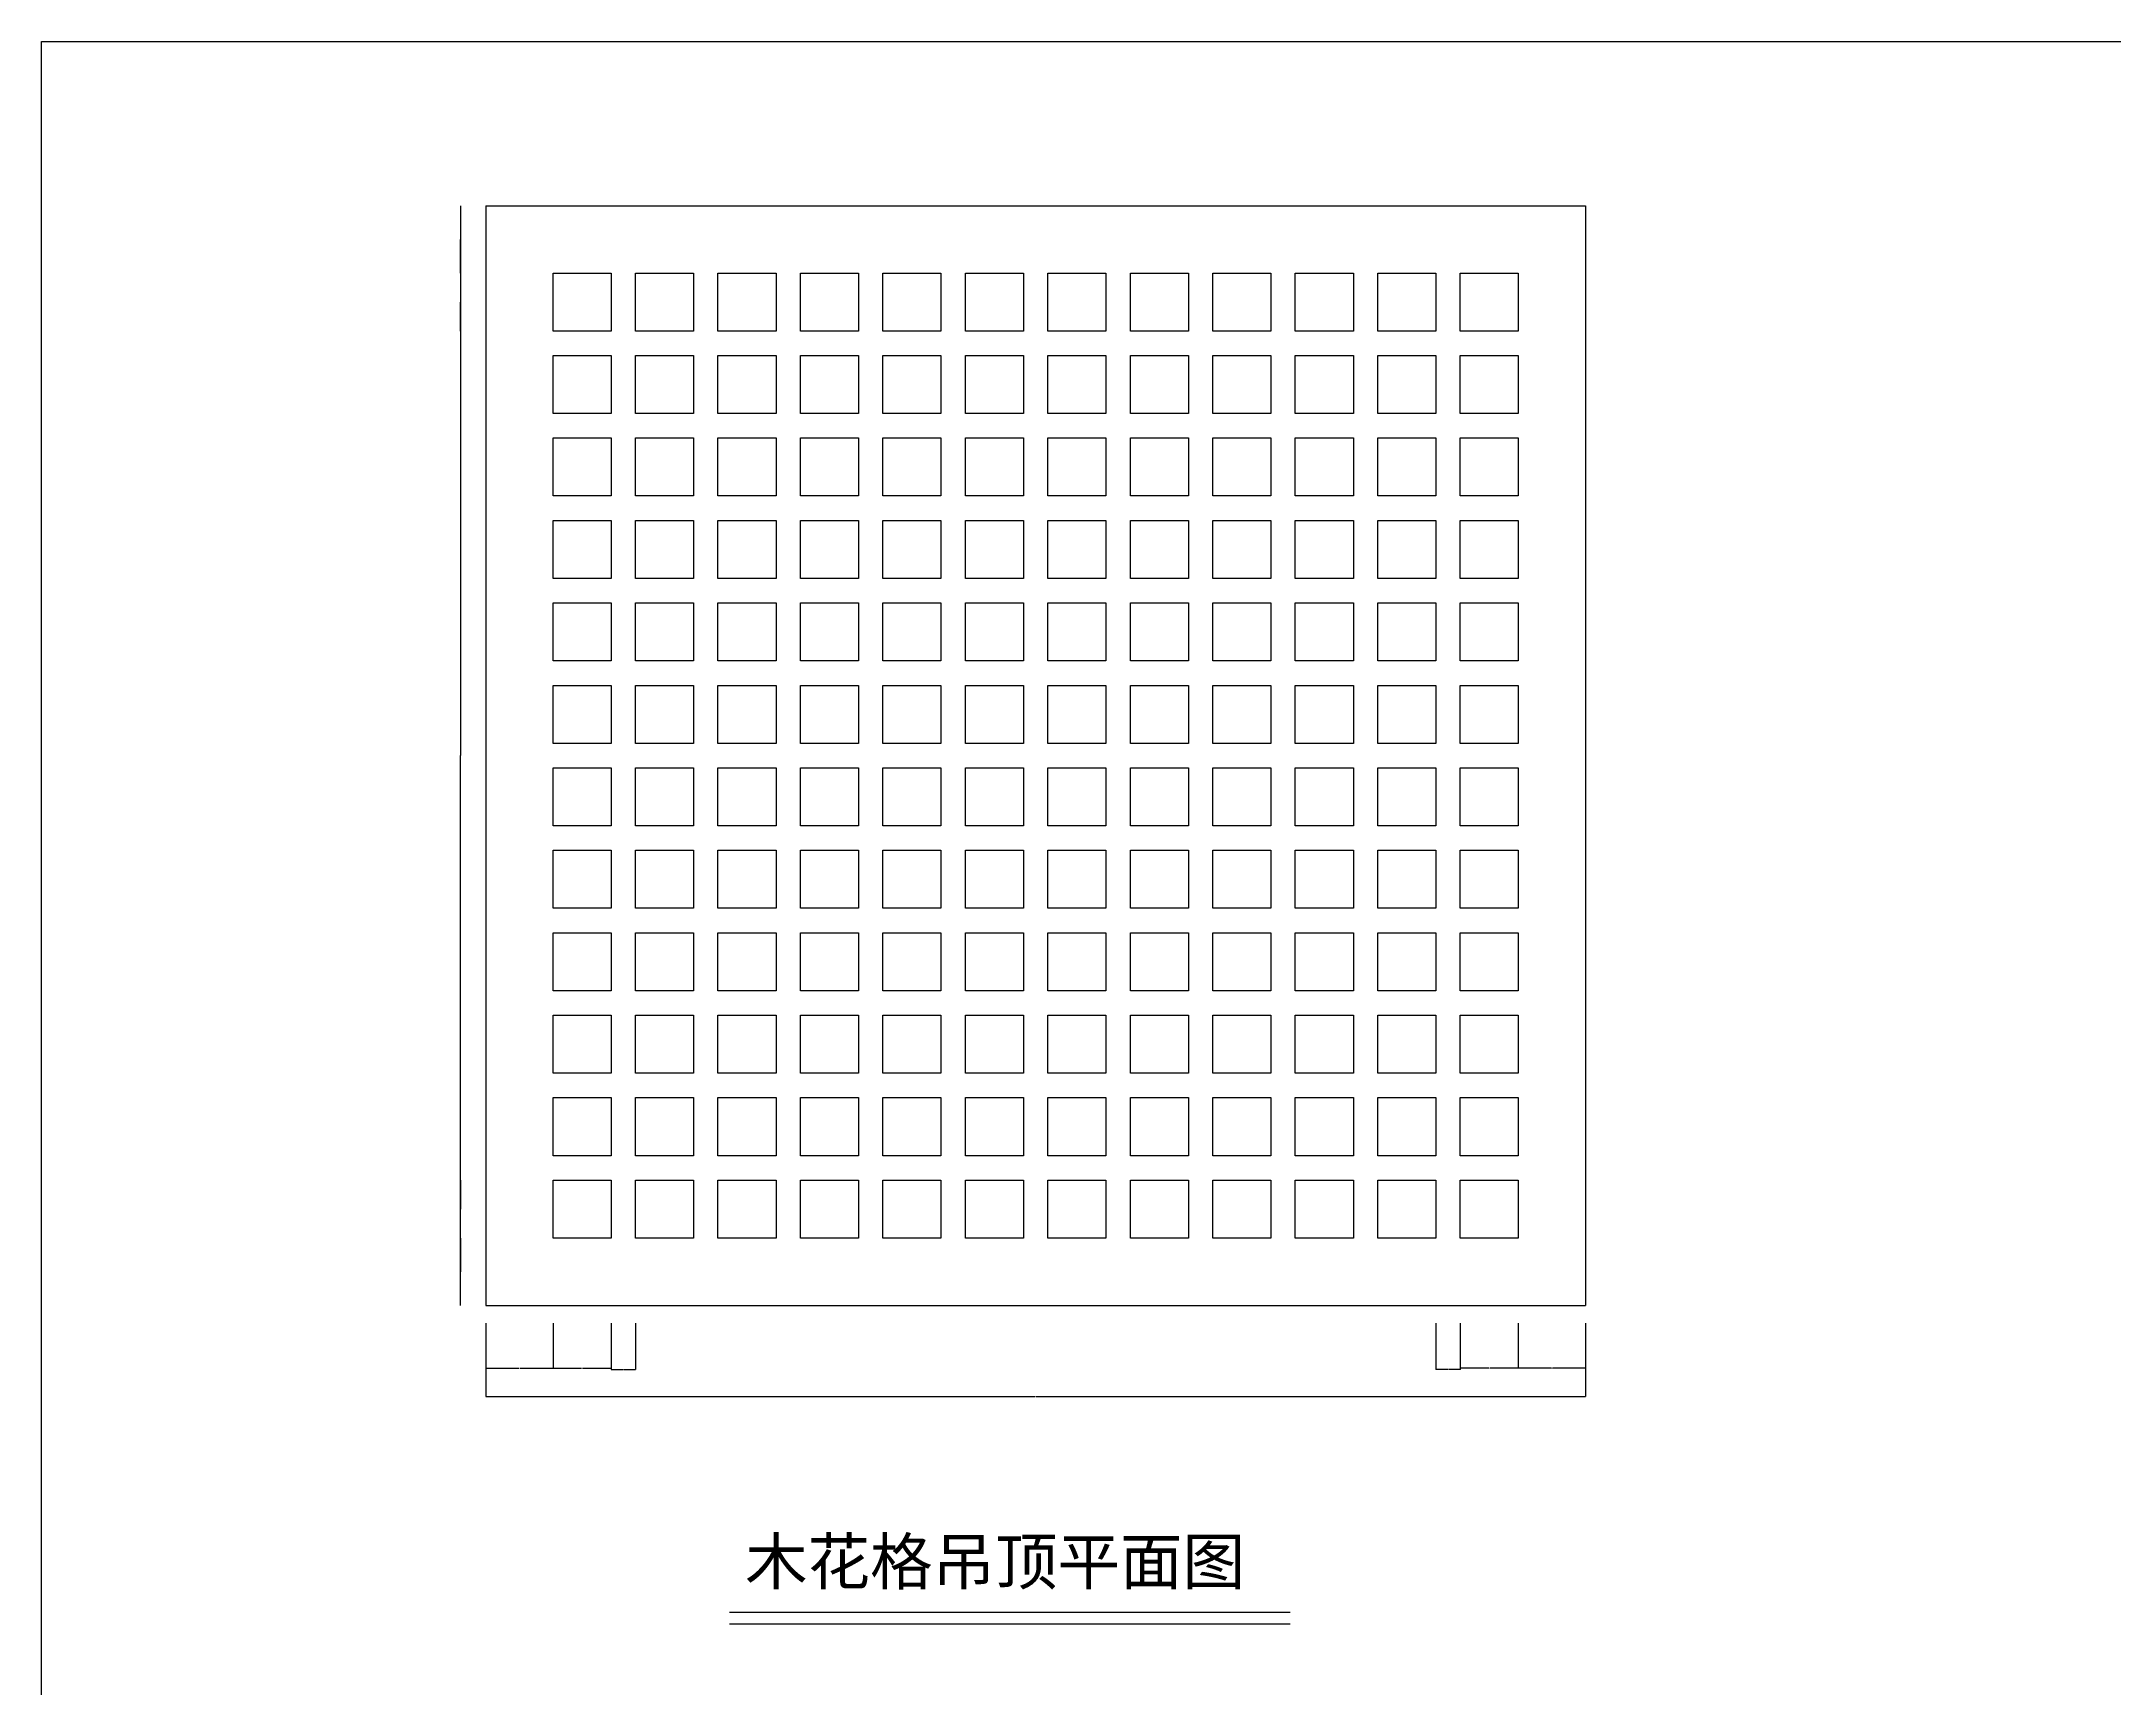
# Model space of a CAD drawing. Header units: metres. Extents: x 332573 to 353486, y 112186 to 122972.
# Drawn here: x 332573 to 339360, y 117579 to 122972 of the extents above; entities that cross this region are included whole.
import ezdxf

# ---------------------------------------------------------------- set-up
doc = ezdxf.new("R2010")
doc.units = ezdxf.units.M
for name, color, linetype in [('20', 1, 'Continuous'), ('4', 3, 'Continuous'), ('8', 7, 'Continuous'), ('FRAME', 5, 'Continuous'), ('及细', 8, 'Continuous')]:
    doc.layers.add(name, color=color, linetype=linetype)
doc.dimstyles.get("Standard").update_dxf_attribs({"dimtxt": 2.5, "dimasz": 2.5, "dimexe": 1.25, "dimexo": 0.625, "dimtad": 1, "dimcen": 2.5, "dimazin": 3, "dimtfac": 1, "dimtmove": 0, "dimatfit": 3})

# ---------------------------------------------------------------- blocks, each defined once
blk = doc.blocks.new('_CLOSEDFILLED')
at = {"color": 0, "linetype": 'BYBLOCK'}
blk.add_solid([(-1, 0), (0, 0), (-1, 0)], dxfattribs=at)
blk = doc.blocks.new('*D39')
for p, q in [((334027.74, 118775.37), (334027.74, 118627.36)), ((334247.74, 118775.37), (334247.74, 118627.36)), ((334027.99, 118627.36), (334136.24, 118627.36)), ((334139.24, 118627.36), (334247.49, 118627.36))]:
    blk.add_line(p, q)
at = {"layer": 'Defpoints'}
for p in [(334027.74, 118775.37), (334247.74, 118775.37), (334027.74, 118627.36)]:
    blk.add_point(p, dxfattribs=at)
at = {"layer": '8', "xscale": 0.25, "yscale": 0.25, "rotation": 180}
blk.add_blockref('_CLOSEDFILLED', (334027.74, 118627.36), dxfattribs=at)
at = {"layer": '8', "xscale": 0.25, "yscale": 0.25}
blk.add_blockref('_CLOSEDFILLED', (334247.74, 118627.36), dxfattribs=at)
at = {"layer": '8', "insert": (334137.74, 118627.36), "char_height": 1, "attachment_point": 5}
blk.add_mtext('220', dxfattribs=at)
blk = doc.blocks.new('*D40')
for p, q in [((334247.74, 118775.37), (334247.74, 118627.36)), ((334437.74, 118775.37), (334437.74, 118627.36)), ((334247.99, 118627.36), (334341.24, 118627.36)), ((334344.24, 118627.36), (334437.49, 118627.36))]:
    blk.add_line(p, q)
at = {"layer": 'Defpoints'}
for p in [(334247.74, 118775.37), (334437.74, 118775.37), (334247.74, 118627.36)]:
    blk.add_point(p, dxfattribs=at)
at = {"layer": '8', "xscale": 0.25, "yscale": 0.25, "rotation": 180}
blk.add_blockref('_CLOSEDFILLED', (334247.74, 118627.36), dxfattribs=at)
at = {"layer": '8', "xscale": 0.25, "yscale": 0.25}
blk.add_blockref('_CLOSEDFILLED', (334437.74, 118627.36), dxfattribs=at)
at = {"layer": '8', "insert": (334342.74, 118627.36), "char_height": 1, "attachment_point": 5}
blk.add_mtext('190', dxfattribs=at)
blk = doc.blocks.new('*D41')
for p, q in [((334437.74, 118775.37), (334437.74, 118623.35)), ((334517.74, 118775.37), (334517.74, 118623.35)), ((334437.99, 118623.35), (334476.74, 118623.35)), ((334478.74, 118623.35), (334517.49, 118623.35))]:
    blk.add_line(p, q)
at = {"layer": 'Defpoints'}
for p in [(334437.74, 118775.37), (334517.74, 118775.37), (334437.74, 118623.35)]:
    blk.add_point(p, dxfattribs=at)
at = {"layer": '8', "xscale": 0.25, "yscale": 0.25, "rotation": 180}
blk.add_blockref('_CLOSEDFILLED', (334437.74, 118623.35), dxfattribs=at)
at = {"layer": '8', "xscale": 0.25, "yscale": 0.25}
blk.add_blockref('_CLOSEDFILLED', (334517.74, 118623.35), dxfattribs=at)
at = {"layer": '8', "insert": (334477.74, 118623.35), "char_height": 1, "attachment_point": 5}
blk.add_mtext('80', dxfattribs=at)
blk = doc.blocks.new('*D42')
for p, q in [((337137.74, 118775.37), (337137.74, 118623.35)), ((337217.74, 118775.37), (337217.74, 118623.35)), ((337176.74, 118623.35), (337137.49, 118623.35)), ((337217.99, 118623.35), (337178.74, 118623.35))]:
    blk.add_line(p, q)
at = {"layer": 'Defpoints'}
for p in [(337137.74, 118775.37), (337217.74, 118775.37), (337217.74, 118623.35)]:
    blk.add_point(p, dxfattribs=at)
at = {"layer": '8', "xscale": 0.25, "yscale": 0.25}
blk.add_blockref('_CLOSEDFILLED', (337137.74, 118623.35), dxfattribs=at)
at = {"layer": '8', "xscale": 0.25, "yscale": 0.25, "rotation": 180}
blk.add_blockref('_CLOSEDFILLED', (337217.74, 118623.35), dxfattribs=at)
at = {"layer": '8', "insert": (337177.74, 118623.35), "char_height": 1, "attachment_point": 5}
blk.add_mtext('80', dxfattribs=at)
blk = doc.blocks.new('*D43')
for p, q in [((337217.74, 118775.37), (337217.74, 118627.36)), ((337407.74, 118775.37), (337407.74, 118627.36)), ((337311.24, 118627.36), (337217.49, 118627.36)), ((337407.99, 118627.36), (337314.24, 118627.36))]:
    blk.add_line(p, q)
at = {"layer": 'Defpoints'}
for p in [(337217.74, 118775.37), (337407.74, 118775.37), (337407.74, 118627.36)]:
    blk.add_point(p, dxfattribs=at)
at = {"layer": '8', "xscale": 0.25, "yscale": 0.25}
blk.add_blockref('_CLOSEDFILLED', (337217.74, 118627.36), dxfattribs=at)
at = {"layer": '8', "xscale": 0.25, "yscale": 0.25, "rotation": 180}
blk.add_blockref('_CLOSEDFILLED', (337407.74, 118627.36), dxfattribs=at)
at = {"layer": '8', "insert": (337312.74, 118627.36), "char_height": 1, "attachment_point": 5}
blk.add_mtext('190', dxfattribs=at)
blk = doc.blocks.new('*D44')
for p, q in [((337407.74, 118775.37), (337407.74, 118627.36)), ((337627.74, 118775.37), (337627.74, 118627.36)), ((337516.24, 118627.36), (337407.49, 118627.36)), ((337627.99, 118627.36), (337519.24, 118627.36))]:
    blk.add_line(p, q)
at = {"layer": 'Defpoints'}
for p in [(337407.74, 118775.37), (337627.74, 118775.37), (337627.74, 118627.36)]:
    blk.add_point(p, dxfattribs=at)
at = {"layer": '8', "xscale": 0.25, "yscale": 0.25}
blk.add_blockref('_CLOSEDFILLED', (337407.74, 118627.36), dxfattribs=at)
at = {"layer": '8', "xscale": 0.25, "yscale": 0.25, "rotation": 180}
blk.add_blockref('_CLOSEDFILLED', (337627.74, 118627.36), dxfattribs=at)
at = {"layer": '8', "insert": (337517.74, 118627.36), "char_height": 1, "attachment_point": 5}
blk.add_mtext('220', dxfattribs=at)
blk = doc.blocks.new('*D45')
for p, q in [((334027.74, 118775.37), (334027.74, 118535.24)), ((337627.74, 118775.37), (337627.74, 118535.24)), ((334027.99, 118535.24), (335825.74, 118535.24)), ((335829.74, 118535.24), (337627.49, 118535.24))]:
    blk.add_line(p, q)
at = {"layer": 'Defpoints'}
for p in [(334027.74, 118775.37), (337627.74, 118775.37), (334027.74, 118535.24)]:
    blk.add_point(p, dxfattribs=at)
at = {"layer": '8', "xscale": 0.25, "yscale": 0.25, "rotation": 180}
blk.add_blockref('_CLOSEDFILLED', (334027.74, 118535.24), dxfattribs=at)
at = {"layer": '8', "xscale": 0.25, "yscale": 0.25}
blk.add_blockref('_CLOSEDFILLED', (337627.74, 118535.24), dxfattribs=at)
at = {"layer": '8', "insert": (335827.74, 118535.24), "char_height": 1, "attachment_point": 5}
blk.add_mtext('3600', dxfattribs=at)
blk = doc.blocks.new('*D46')
for p, q in [((333944.5, 119053.43), (333944.5, 118943.43)), ((333944.25, 118943.43), (333944, 118943.43)), ((333944.5, 118833.43), (333944.5, 118943.43)), ((333944.5, 118943.43), (333944.5, 118943.43)), ((333944.75, 118943.43), (333945, 118943.43))]:
    blk.add_line(p, q)
at = {"layer": 'Defpoints'}
for p in [(333944.5, 119053.43), (333944.5, 118943.43), (333944.5, 118833.43)]:
    blk.add_point(p, dxfattribs=at)
at = {"layer": '8', "xscale": 0.25, "yscale": 0.25}
blk.add_blockref('_CLOSEDFILLED', (333944.5, 118943.43), dxfattribs=at)
at = {"layer": '8', "xscale": 0.25, "yscale": 0.25, "rotation": 180}
blk.add_blockref('_CLOSEDFILLED', (333944.5, 118943.43), dxfattribs=at)
at = {"layer": '8', "insert": (333944.5, 118944.555), "char_height": 1, "attachment_point": 5}
blk.add_mtext('0', dxfattribs=at)
blk = doc.blocks.new('*D47')
for p, q in [((333944.5, 119243.43), (333944.5, 119148.43)), ((333944.25, 119148.43), (333944, 119148.43)), ((333944.5, 119053.43), (333944.5, 119148.43)), ((333944.5, 119148.43), (333944.5, 119148.43)), ((333944.75, 119148.43), (333945, 119148.43))]:
    blk.add_line(p, q)
at = {"layer": 'Defpoints'}
for p in [(333944.5, 119243.43), (333944.5, 119148.43), (333944.5, 119053.43)]:
    blk.add_point(p, dxfattribs=at)
at = {"layer": '8', "xscale": 0.25, "yscale": 0.25}
blk.add_blockref('_CLOSEDFILLED', (333944.5, 119148.43), dxfattribs=at)
at = {"layer": '8', "xscale": 0.25, "yscale": 0.25, "rotation": 180}
blk.add_blockref('_CLOSEDFILLED', (333944.5, 119148.43), dxfattribs=at)
at = {"layer": '8', "insert": (333944.5, 119149.555), "char_height": 1, "attachment_point": 5}
blk.add_mtext('0', dxfattribs=at)
blk = doc.blocks.new('*D48')
for p, q in [((333944.25, 119393.25), (333944, 119393.25)), ((333944.5, 119243.43), (333944.5, 119393.25)), ((333944.5, 119323.43), (333944.5, 119393.25)), ((333944.5, 119393.25), (333944.5, 119393.25)), ((333944.75, 119393.25), (333945, 119393.25))]:
    blk.add_line(p, q)
at = {"layer": 'Defpoints'}
for p in [(333944.5, 119393.25), (333944.5, 119323.43), (333944.5, 119243.43)]:
    blk.add_point(p, dxfattribs=at)
at = {"layer": '8', "xscale": 0.25, "yscale": 0.25}
blk.add_blockref('_CLOSEDFILLED', (333944.5, 119393.25), dxfattribs=at)
at = {"layer": '8', "xscale": 0.25, "yscale": 0.25, "rotation": 180}
blk.add_blockref('_CLOSEDFILLED', (333944.5, 119393.25), dxfattribs=at)
at = {"layer": '8', "insert": (333944.5, 119394.375), "char_height": 1, "attachment_point": 5}
blk.add_mtext('0', dxfattribs=at)
blk = doc.blocks.new('*D49')
for p, q in [((333944.5, 122023.43), (333944.5, 121873.6)), ((333944.5, 121943.43), (333944.5, 121873.6)), ((333944.25, 121873.6), (333944, 121873.6)), ((333944.5, 121873.6), (333944.5, 121873.6)), ((333944.75, 121873.6), (333945, 121873.6))]:
    blk.add_line(p, q)
at = {"layer": 'Defpoints'}
for p in [(333944.5, 122023.43), (333944.5, 121943.43), (333944.5, 121873.6)]:
    blk.add_point(p, dxfattribs=at)
at = {"layer": '8', "xscale": 0.25, "yscale": 0.25}
blk.add_blockref('_CLOSEDFILLED', (333944.5, 121873.6), dxfattribs=at)
at = {"layer": '8', "xscale": 0.25, "yscale": 0.25, "rotation": 180}
blk.add_blockref('_CLOSEDFILLED', (333944.5, 121873.6), dxfattribs=at)
at = {"layer": '8', "insert": (333944.5, 121874.725), "char_height": 1, "attachment_point": 5}
blk.add_mtext('0', dxfattribs=at)
blk = doc.blocks.new('*D50')
for p, q in [((333944.5, 122213.43), (333944.5, 122118.43)), ((333944.25, 122118.43), (333944, 122118.43)), ((333944.5, 122023.43), (333944.5, 122118.43)), ((333944.5, 122118.43), (333944.5, 122118.43)), ((333944.75, 122118.43), (333945, 122118.43))]:
    blk.add_line(p, q)
at = {"layer": 'Defpoints'}
for p in [(333944.5, 122213.43), (333944.5, 122118.43), (333944.5, 122023.43)]:
    blk.add_point(p, dxfattribs=at)
at = {"layer": '8', "xscale": 0.25, "yscale": 0.25}
blk.add_blockref('_CLOSEDFILLED', (333944.5, 122118.43), dxfattribs=at)
at = {"layer": '8', "xscale": 0.25, "yscale": 0.25, "rotation": 180}
blk.add_blockref('_CLOSEDFILLED', (333944.5, 122118.43), dxfattribs=at)
at = {"layer": '8', "insert": (333944.5, 122119.555), "char_height": 1, "attachment_point": 5}
blk.add_mtext('0', dxfattribs=at)
blk = doc.blocks.new('*D51')
for p, q in [((333944.5, 122433.43), (333944.5, 122323.43)), ((333944.25, 122323.43), (333944, 122323.43)), ((333944.5, 122213.43), (333944.5, 122323.43)), ((333944.5, 122323.43), (333944.5, 122323.43)), ((333944.75, 122323.43), (333945, 122323.43))]:
    blk.add_line(p, q)
at = {"layer": 'Defpoints'}
for p in [(333944.5, 122433.43), (333944.5, 122323.43), (333944.5, 122213.43)]:
    blk.add_point(p, dxfattribs=at)
at = {"layer": '8', "xscale": 0.25, "yscale": 0.25}
blk.add_blockref('_CLOSEDFILLED', (333944.5, 122323.43), dxfattribs=at)
at = {"layer": '8', "xscale": 0.25, "yscale": 0.25, "rotation": 180}
blk.add_blockref('_CLOSEDFILLED', (333944.5, 122323.43), dxfattribs=at)
at = {"layer": '8', "insert": (333944.5, 122324.555), "char_height": 1, "attachment_point": 5}
blk.add_mtext('0', dxfattribs=at)
blk = doc.blocks.new('*D52')
for p, q in [((333944.5, 122433.42), (333944.5, 120633.43)), ((333944.25, 120633.43), (333944, 120633.43)), ((333944.5, 120633.43), (333944.51, 120633.43)), ((333944.51, 118833.43), (333944.51, 120633.43)), ((333944.76, 120633.43), (333945.01, 120633.43))]:
    blk.add_line(p, q)
at = {"layer": 'Defpoints'}
for p in [(333944.5, 122433.42), (333944.5, 120633.43), (333944.51, 118833.43)]:
    blk.add_point(p, dxfattribs=at)
at = {"layer": '8', "xscale": 0.25, "yscale": 0.25}
blk.add_blockref('_CLOSEDFILLED', (333944.5, 120633.43), dxfattribs=at)
at = {"layer": '8', "xscale": 0.25, "yscale": 0.25, "rotation": 180}
blk.add_blockref('_CLOSEDFILLED', (333944.51, 120633.43), dxfattribs=at)
at = {"layer": '8', "insert": (333944.505, 120634.555), "char_height": 1, "attachment_point": 5}
blk.add_mtext('0,01', dxfattribs=at)

msp = doc.modelspace()

# ---------------------------------------------------------------- linework, layer by layer
at = {"layer": '20'}
msp.add_line((334825.68, 117790.36), (336660.84, 117790.36), dxfattribs=at)
msp.add_lwpolyline([(334825.68, 117829.36), (336660.84, 117829.36)], dxfattribs=at)
at = {"layer": '4'}
for p, q in [((334027.74, 122433.43), (337627.74, 122433.43)), ((334027.74, 122433.43), (337627.74, 122433.43)), ((334027.74, 122433.43), (334027.74, 118833.43)), ((337627.74, 122433.43), (337627.74, 118833.43)), ((334027.74, 118833.43), (337627.74, 118833.43))]:
    msp.add_line(p, q, dxfattribs=at)
at = {"layer": 'FRAME'}
for points in [[(332573.09, 122971.66), (346145.99, 122971.66), (346145.99, 112185.84)], [(346145.99, 112185.84), (332573.09, 112185.84), (332573.09, 122971.66)]]:
    msp.add_lwpolyline(points, dxfattribs=at)
at = {"layer": '及细'}
for points in [[(334437.74, 122023.43), (334247.74, 122023.43), (334247.74, 122213.43), (334437.74, 122213.43)], [(334707.74, 122023.43), (334517.74, 122023.43), (334517.74, 122213.43), (334707.74, 122213.43)], [(334977.74, 122023.43), (334787.74, 122023.43), (334787.74, 122213.43), (334977.74, 122213.43)], [(335247.74, 122023.43), (335057.74, 122023.43), (335057.74, 122213.43), (335247.74, 122213.43)], [(335517.74, 122023.43), (335327.74, 122023.43), (335327.74, 122213.43), (335517.74, 122213.43)], [(335787.74, 122023.43), (335597.74, 122023.43), (335597.74, 122213.43), (335787.74, 122213.43)], [(336057.74, 122023.43), (335867.74, 122023.43), (335867.74, 122213.43), (336057.74, 122213.43)], [(336327.74, 122023.43), (336137.74, 122023.43), (336137.74, 122213.43), (336327.74, 122213.43)], [(336597.74, 122023.43), (336407.74, 122023.43), (336407.74, 122213.43), (336597.74, 122213.43)], [(336867.74, 122023.43), (336677.74, 122023.43), (336677.74, 122213.43), (336867.74, 122213.43)], [(337137.74, 122023.43), (336947.74, 122023.43), (336947.74, 122213.43), (337137.74, 122213.43)], [(337407.74, 122023.43), (337217.74, 122023.43), (337217.74, 122213.43), (337407.74, 122213.43)], [(334437.74, 121753.43), (334247.74, 121753.43), (334247.74, 121943.43), (334437.74, 121943.43)], [(334707.74, 121753.43), (334517.74, 121753.43), (334517.74, 121943.43), (334707.74, 121943.43)], [(334977.74, 121753.43), (334787.74, 121753.43), (334787.74, 121943.43), (334977.74, 121943.43)], [(335247.74, 121753.43), (335057.74, 121753.43), (335057.74, 121943.43), (335247.74, 121943.43)], [(335517.74, 121753.43), (335327.74, 121753.43), (335327.74, 121943.43), (335517.74, 121943.43)], [(335787.74, 121753.43), (335597.74, 121753.43), (335597.74, 121943.43), (335787.74, 121943.43)], [(336057.74, 121753.43), (335867.74, 121753.43), (335867.74, 121943.43), (336057.74, 121943.43)], [(336327.74, 121753.43), (336137.74, 121753.43), (336137.74, 121943.43), (336327.74, 121943.43)], [(336597.74, 121753.43), (336407.74, 121753.43), (336407.74, 121943.43), (336597.74, 121943.43)], [(336867.74, 121753.43), (336677.74, 121753.43), (336677.74, 121943.43), (336867.74, 121943.43)], [(337137.74, 121753.43), (336947.74, 121753.43), (336947.74, 121943.43), (337137.74, 121943.43)], [(337407.74, 121753.43), (337217.74, 121753.43), (337217.74, 121943.43), (337407.74, 121943.43)], [(334437.74, 121483.43), (334247.74, 121483.43), (334247.74, 121673.43), (334437.74, 121673.43)], [(334707.74, 121483.43), (334517.74, 121483.43), (334517.74, 121673.43), (334707.74, 121673.43)], [(334977.74, 121483.43), (334787.74, 121483.43), (334787.74, 121673.43), (334977.74, 121673.43)], [(335247.74, 121483.43), (335057.74, 121483.43), (335057.74, 121673.43), (335247.74, 121673.43)], [(335517.74, 121483.43), (335327.74, 121483.43), (335327.74, 121673.43), (335517.74, 121673.43)], [(335787.74, 121483.43), (335597.74, 121483.43), (335597.74, 121673.43), (335787.74, 121673.43)], [(336057.74, 121483.43), (335867.74, 121483.43), (335867.74, 121673.43), (336057.74, 121673.43)], [(336327.74, 121483.43), (336137.74, 121483.43), (336137.74, 121673.43), (336327.74, 121673.43)], [(336597.74, 121483.43), (336407.74, 121483.43), (336407.74, 121673.43), (336597.74, 121673.43)], [(336867.74, 121483.43), (336677.74, 121483.43), (336677.74, 121673.43), (336867.74, 121673.43)], [(337137.74, 121483.43), (336947.74, 121483.43), (336947.74, 121673.43), (337137.74, 121673.43)], [(337407.74, 121483.43), (337217.74, 121483.43), (337217.74, 121673.43), (337407.74, 121673.43)], [(334437.74, 121213.43), (334247.74, 121213.43), (334247.74, 121403.43), (334437.74, 121403.43)], [(334707.74, 121213.43), (334517.74, 121213.43), (334517.74, 121403.43), (334707.74, 121403.43)], [(334977.74, 121213.43), (334787.74, 121213.43), (334787.74, 121403.43), (334977.74, 121403.43)], [(335247.74, 121213.43), (335057.74, 121213.43), (335057.74, 121403.43), (335247.74, 121403.43)], [(335517.74, 121213.43), (335327.74, 121213.43), (335327.74, 121403.43), (335517.74, 121403.43)], [(335787.74, 121213.43), (335597.74, 121213.43), (335597.74, 121403.43), (335787.74, 121403.43)], [(336057.74, 121213.43), (335867.74, 121213.43), (335867.74, 121403.43), (336057.74, 121403.43)], [(336327.74, 121213.43), (336137.74, 121213.43), (336137.74, 121403.43), (336327.74, 121403.43)], [(336597.74, 121213.43), (336407.74, 121213.43), (336407.74, 121403.43), (336597.74, 121403.43)], [(336867.74, 121213.43), (336677.74, 121213.43), (336677.74, 121403.43), (336867.74, 121403.43)], [(337137.74, 121213.43), (336947.74, 121213.43), (336947.74, 121403.43), (337137.74, 121403.43)], [(337407.74, 121213.43), (337217.74, 121213.43), (337217.74, 121403.43), (337407.74, 121403.43)], [(334437.74, 120943.43), (334247.74, 120943.43), (334247.74, 121133.43), (334437.74, 121133.43)], [(334707.74, 120943.43), (334517.74, 120943.43), (334517.74, 121133.43), (334707.74, 121133.43)], [(334977.74, 120943.43), (334787.74, 120943.43), (334787.74, 121133.43), (334977.74, 121133.43)], [(335247.74, 120943.43), (335057.74, 120943.43), (335057.74, 121133.43), (335247.74, 121133.43)], [(335517.74, 120943.43), (335327.74, 120943.43), (335327.74, 121133.43), (335517.74, 121133.43)], [(335787.74, 120943.43), (335597.74, 120943.43), (335597.74, 121133.43), (335787.74, 121133.43)], [(336057.74, 120943.43), (335867.74, 120943.43), (335867.74, 121133.43), (336057.74, 121133.43)], [(336327.74, 120943.43), (336137.74, 120943.43), (336137.74, 121133.43), (336327.74, 121133.43)], [(336597.74, 120943.43), (336407.74, 120943.43), (336407.74, 121133.43), (336597.74, 121133.43)], [(336867.74, 120943.43), (336677.74, 120943.43), (336677.74, 121133.43), (336867.74, 121133.43)], [(337137.74, 120943.43), (336947.74, 120943.43), (336947.74, 121133.43), (337137.74, 121133.43)], [(337407.74, 120943.43), (337217.74, 120943.43), (337217.74, 121133.43), (337407.74, 121133.43)], [(334437.74, 120673.43), (334247.74, 120673.43), (334247.74, 120863.43), (334437.74, 120863.43)], [(334707.74, 120673.43), (334517.74, 120673.43), (334517.74, 120863.43), (334707.74, 120863.43)], [(334977.74, 120673.43), (334787.74, 120673.43), (334787.74, 120863.43), (334977.74, 120863.43)], [(335247.74, 120673.43), (335057.74, 120673.43), (335057.74, 120863.43), (335247.74, 120863.43)], [(335517.74, 120673.43), (335327.74, 120673.43), (335327.74, 120863.43), (335517.74, 120863.43)], [(335787.74, 120673.43), (335597.74, 120673.43), (335597.74, 120863.43), (335787.74, 120863.43)], [(336057.74, 120673.43), (335867.74, 120673.43), (335867.74, 120863.43), (336057.74, 120863.43)], [(336327.74, 120673.43), (336137.74, 120673.43), (336137.74, 120863.43), (336327.74, 120863.43)], [(336597.74, 120673.43), (336407.74, 120673.43), (336407.74, 120863.43), (336597.74, 120863.43)], [(336867.74, 120673.43), (336677.74, 120673.43), (336677.74, 120863.43), (336867.74, 120863.43)], [(337137.74, 120673.43), (336947.74, 120673.43), (336947.74, 120863.43), (337137.74, 120863.43)], [(337407.74, 120673.43), (337217.74, 120673.43), (337217.74, 120863.43), (337407.74, 120863.43)], [(334437.74, 120403.43), (334247.74, 120403.43), (334247.74, 120593.43), (334437.74, 120593.43)], [(334707.74, 120403.43), (334517.74, 120403.43), (334517.74, 120593.43), (334707.74, 120593.43)], [(334977.74, 120403.43), (334787.74, 120403.43), (334787.74, 120593.43), (334977.74, 120593.43)], [(335247.74, 120403.43), (335057.74, 120403.43), (335057.74, 120593.43), (335247.74, 120593.43)], [(335517.74, 120403.43), (335327.74, 120403.43), (335327.74, 120593.43), (335517.74, 120593.43)], [(335787.74, 120403.43), (335597.74, 120403.43), (335597.74, 120593.43), (335787.74, 120593.43)], [(336057.74, 120403.43), (335867.74, 120403.43), (335867.74, 120593.43), (336057.74, 120593.43)], [(336327.74, 120403.43), (336137.74, 120403.43), (336137.74, 120593.43), (336327.74, 120593.43)], [(336597.74, 120403.43), (336407.74, 120403.43), (336407.74, 120593.43), (336597.74, 120593.43)], [(336867.74, 120403.43), (336677.74, 120403.43), (336677.74, 120593.43), (336867.74, 120593.43)], [(337137.74, 120403.43), (336947.74, 120403.43), (336947.74, 120593.43), (337137.74, 120593.43)], [(337407.74, 120403.43), (337217.74, 120403.43), (337217.74, 120593.43), (337407.74, 120593.43)], [(334437.74, 120133.43), (334247.74, 120133.43), (334247.74, 120323.43), (334437.74, 120323.43)], [(334707.74, 120133.43), (334517.74, 120133.43), (334517.74, 120323.43), (334707.74, 120323.43)], [(334977.74, 120133.43), (334787.74, 120133.43), (334787.74, 120323.43), (334977.74, 120323.43)], [(335247.74, 120133.43), (335057.74, 120133.43), (335057.74, 120323.43), (335247.74, 120323.43)], [(335517.74, 120133.43), (335327.74, 120133.43), (335327.74, 120323.43), (335517.74, 120323.43)], [(335787.74, 120133.43), (335597.74, 120133.43), (335597.74, 120323.43), (335787.74, 120323.43)], [(336057.74, 120133.43), (335867.74, 120133.43), (335867.74, 120323.43), (336057.74, 120323.43)], [(336327.74, 120133.43), (336137.74, 120133.43), (336137.74, 120323.43), (336327.74, 120323.43)], [(336597.74, 120133.43), (336407.74, 120133.43), (336407.74, 120323.43), (336597.74, 120323.43)], [(336867.74, 120133.43), (336677.74, 120133.43), (336677.74, 120323.43), (336867.74, 120323.43)], [(337137.74, 120133.43), (336947.74, 120133.43), (336947.74, 120323.43), (337137.74, 120323.43)], [(337407.74, 120133.43), (337217.74, 120133.43), (337217.74, 120323.43), (337407.74, 120323.43)], [(334437.74, 119863.43), (334247.74, 119863.43), (334247.74, 120053.43), (334437.74, 120053.43)], [(334707.74, 119863.43), (334517.74, 119863.43), (334517.74, 120053.43), (334707.74, 120053.43)], [(334977.74, 119863.43), (334787.74, 119863.43), (334787.74, 120053.43), (334977.74, 120053.43)], [(335247.74, 119863.43), (335057.74, 119863.43), (335057.74, 120053.43), (335247.74, 120053.43)], [(335517.74, 119863.43), (335327.74, 119863.43), (335327.74, 120053.43), (335517.74, 120053.43)], [(335787.74, 119863.43), (335597.74, 119863.43), (335597.74, 120053.43), (335787.74, 120053.43)], [(336057.74, 119863.43), (335867.74, 119863.43), (335867.74, 120053.43), (336057.74, 120053.43)], [(336327.74, 119863.43), (336137.74, 119863.43), (336137.74, 120053.43), (336327.74, 120053.43)], [(336597.74, 119863.43), (336407.74, 119863.43), (336407.74, 120053.43), (336597.74, 120053.43)], [(336867.74, 119863.43), (336677.74, 119863.43), (336677.74, 120053.43), (336867.74, 120053.43)], [(337137.74, 119863.43), (336947.74, 119863.43), (336947.74, 120053.43), (337137.74, 120053.43)], [(337407.74, 119863.43), (337217.74, 119863.43), (337217.74, 120053.43), (337407.74, 120053.43)], [(334437.74, 119593.43), (334247.74, 119593.43), (334247.74, 119783.43), (334437.74, 119783.43)], [(334707.74, 119593.43), (334517.74, 119593.43), (334517.74, 119783.43), (334707.74, 119783.43)], [(334977.74, 119593.43), (334787.74, 119593.43), (334787.74, 119783.43), (334977.74, 119783.43)], [(335247.74, 119593.43), (335057.74, 119593.43), (335057.74, 119783.43), (335247.74, 119783.43)], [(335517.74, 119593.43), (335327.74, 119593.43), (335327.74, 119783.43), (335517.74, 119783.43)], [(335787.74, 119593.43), (335597.74, 119593.43), (335597.74, 119783.43), (335787.74, 119783.43)], [(336057.74, 119593.43), (335867.74, 119593.43), (335867.74, 119783.43), (336057.74, 119783.43)], [(336327.74, 119593.43), (336137.74, 119593.43), (336137.74, 119783.43), (336327.74, 119783.43)], [(336597.74, 119593.43), (336407.74, 119593.43), (336407.74, 119783.43), (336597.74, 119783.43)], [(336867.74, 119593.43), (336677.74, 119593.43), (336677.74, 119783.43), (336867.74, 119783.43)], [(337137.74, 119593.43), (336947.74, 119593.43), (336947.74, 119783.43), (337137.74, 119783.43)], [(337407.74, 119593.43), (337217.74, 119593.43), (337217.74, 119783.43), (337407.74, 119783.43)], [(334437.74, 119323.43), (334247.74, 119323.43), (334247.74, 119513.43), (334437.74, 119513.43)], [(334707.74, 119323.43), (334517.74, 119323.43), (334517.74, 119513.43), (334707.74, 119513.43)], [(334977.74, 119323.43), (334787.74, 119323.43), (334787.74, 119513.43), (334977.74, 119513.43)], [(335247.74, 119323.43), (335057.74, 119323.43), (335057.74, 119513.43), (335247.74, 119513.43)], [(335517.74, 119323.43), (335327.74, 119323.43), (335327.74, 119513.43), (335517.74, 119513.43)], [(335787.74, 119323.43), (335597.74, 119323.43), (335597.74, 119513.43), (335787.74, 119513.43)], [(336057.74, 119323.43), (335867.74, 119323.43), (335867.74, 119513.43), (336057.74, 119513.43)], [(336327.74, 119323.43), (336137.74, 119323.43), (336137.74, 119513.43), (336327.74, 119513.43)], [(336597.74, 119323.43), (336407.74, 119323.43), (336407.74, 119513.43), (336597.74, 119513.43)], [(336867.74, 119323.43), (336677.74, 119323.43), (336677.74, 119513.43), (336867.74, 119513.43)], [(337137.74, 119323.43), (336947.74, 119323.43), (336947.74, 119513.43), (337137.74, 119513.43)], [(337407.74, 119323.43), (337217.74, 119323.43), (337217.74, 119513.43), (337407.74, 119513.43)], [(334437.74, 119053.43), (334247.74, 119053.43), (334247.74, 119243.43), (334437.74, 119243.43)], [(334707.74, 119053.43), (334517.74, 119053.43), (334517.74, 119243.43), (334707.74, 119243.43)], [(334977.74, 119053.43), (334787.74, 119053.43), (334787.74, 119243.43), (334977.74, 119243.43)], [(335247.74, 119053.43), (335057.74, 119053.43), (335057.74, 119243.43), (335247.74, 119243.43)], [(335517.74, 119053.43), (335327.74, 119053.43), (335327.74, 119243.43), (335517.74, 119243.43)], [(335787.74, 119053.43), (335597.74, 119053.43), (335597.74, 119243.43), (335787.74, 119243.43)], [(336057.74, 119053.43), (335867.74, 119053.43), (335867.74, 119243.43), (336057.74, 119243.43)], [(336327.74, 119053.43), (336137.74, 119053.43), (336137.74, 119243.43), (336327.74, 119243.43)], [(336597.74, 119053.43), (336407.74, 119053.43), (336407.74, 119243.43), (336597.74, 119243.43)], [(336867.74, 119053.43), (336677.74, 119053.43), (336677.74, 119243.43), (336867.74, 119243.43)], [(337137.74, 119053.43), (336947.74, 119053.43), (336947.74, 119243.43), (337137.74, 119243.43)], [(337407.74, 119053.43), (337217.74, 119053.43), (337217.74, 119243.43), (337407.74, 119243.43)]]:
    msp.add_lwpolyline(points, close=True, dxfattribs=at)

# ---------------------------------------------------------------- texts
at = {"layer": '8', "insert": (334876.46, 118069.48), "char_height": 150, "attachment_point": 1}
msp.add_mtext('{\\fSimSun|b0|i0|c134|p2;木花格吊顶平面图}', dxfattribs=at)

# ---------------------------------------------------------------- dimensions: what is measured, and where the dimension line sits
at = {"layer": '8'}
for base, p1, p2, picture, middle in [((333944.5, 120633.43), (333944.5, 122433.42), (333944.51, 118833.43), '*D52', (333944.505, 120634.555)), ((333944.5, 122323.43), (333944.5, 122433.43), (333944.5, 122213.43), '*D51', (333944.5, 122324.555)), ((333944.5, 122118.43), (333944.5, 122213.43), (333944.5, 122023.43), '*D50', (333944.5, 122119.555)), ((333944.5, 121873.6), (333944.5, 122023.43), (333944.5, 121943.43), '*D49', (333944.5, 121874.725)), ((333944.5, 119393.25), (333944.5, 119243.43), (333944.5, 119323.43), '*D48', (333944.5, 119394.375)), ((333944.5, 119148.43), (333944.5, 119053.43), (333944.5, 119243.43), '*D47', (333944.5, 119149.555)), ((333944.5, 118943.43), (333944.5, 118833.43), (333944.5, 119053.43), '*D46', (333944.5, 118944.555)), ((334027.74, 118627.36), (334027.74, 118775.37), (334247.74, 118775.37), '*D39', (334137.74, 118627.36)), ((334027.74, 118535.24), (334027.74, 118775.37), (337627.74, 118775.37), '*D45', (335827.74, 118535.24)), ((334247.74, 118627.36), (334247.74, 118775.37), (334437.74, 118775.37), '*D40', (334342.74, 118627.36)), ((334437.74, 118623.35), (334437.74, 118775.37), (334517.74, 118775.37), '*D41', (334477.74, 118623.35)), ((337217.74, 118623.35), (337217.74, 118775.37), (337137.74, 118775.37), '*D42', (337177.74, 118623.35)), ((337407.74, 118627.36), (337407.74, 118775.37), (337217.74, 118775.37), '*D43', (337312.74, 118627.36)), ((337627.74, 118627.36), (337627.74, 118775.37), (337407.74, 118775.37), '*D44', (337517.74, 118627.36))]:
    dim = msp.add_linear_dim(base=base, p1=p1, p2=p2, dimstyle='Standard', dxfattribs=at)
    dim.commit()
    dim.dimension.update_dxf_attribs({"geometry": picture, "text_midpoint": middle})

doc.saveas('drawing.dxf')
